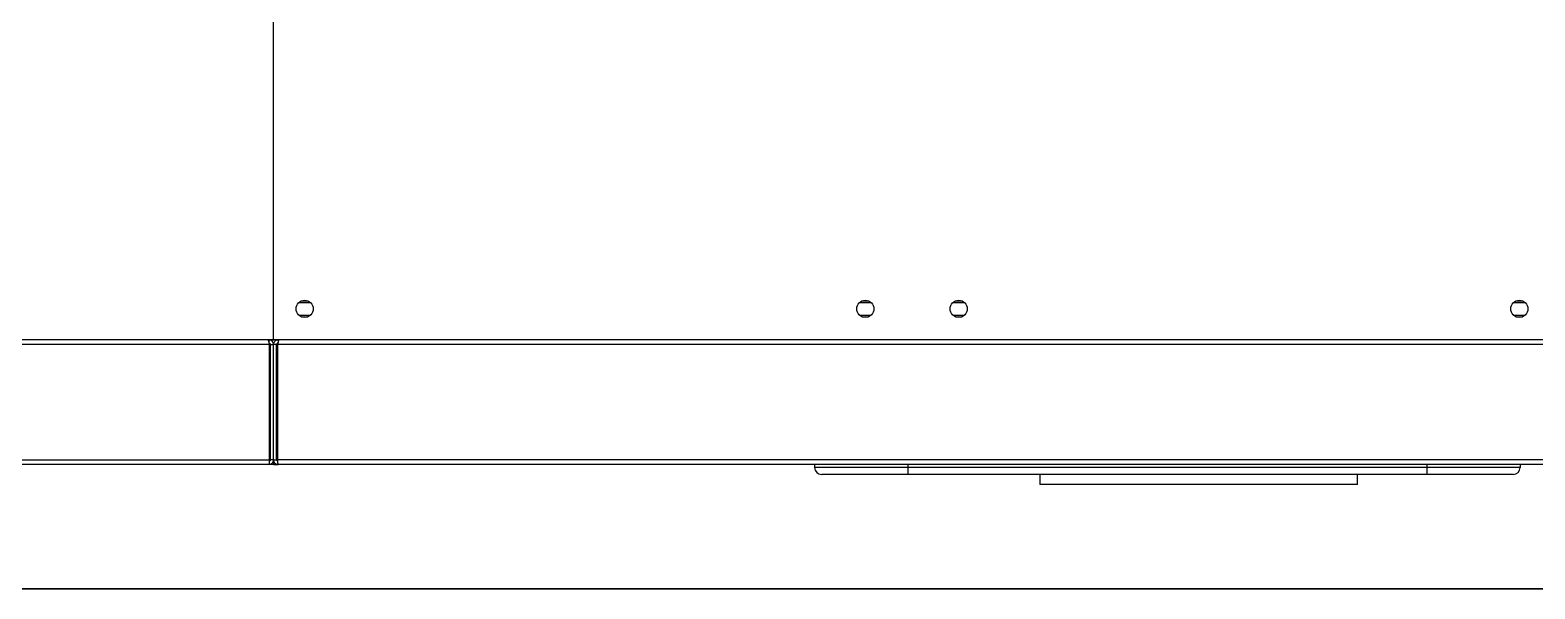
# Model space of a CAD drawing. Header units: millimetres. Extents: x -1052 to 3351, y 0 to 2015.
# Drawn here: x -242.42 to -228.12, y 1763.81 to 1769.12 of the extents above; entities that cross this region are included whole.
import ezdxf

# ---------------------------------------------------------------- set-up
doc = ezdxf.new("R2010")
doc.units = ezdxf.units.MM
doc.layers.add('AM_6', color=2, linetype='Continuous', lineweight=35)

msp = doc.modelspace()

# ---------------------------------------------------------------- linework, layer by layer
at = {"color": 7, "linetype": 'Continuous', "lineweight": 25}
for p, q in [((-240.1054, 1766.1785), (-240.1054, 1782.7453)), ((-239.84, 1766.5498), (-239.7791, 1766.5498)), ((-234.515, 1766.5498), (-234.4541, 1766.5498)), ((-233.6275, 1766.5498), (-233.5666, 1766.5498)), ((-228.3024, 1766.5498), (-228.2415, 1766.5498)), ((-239.8638, 1766.535), (-239.7553, 1766.535)), ((-239.8638, 1766.4137), (-239.7553, 1766.4137)), ((-239.84, 1766.3989), (-239.7791, 1766.3989)), ((-234.5387, 1766.535), (-234.4303, 1766.535)), ((-234.5387, 1766.4137), (-234.4303, 1766.4137)), ((-234.515, 1766.3989), (-234.4541, 1766.3989)), ((-233.6512, 1766.535), (-233.5428, 1766.535)), ((-233.6512, 1766.4137), (-233.5428, 1766.4137)), ((-233.6275, 1766.3989), (-233.5666, 1766.3989)), ((-228.3262, 1766.535), (-228.2177, 1766.535)), ((-228.3262, 1766.4137), (-228.2177, 1766.4137)), ((-228.3024, 1766.3989), (-228.2415, 1766.3989)), ((-240.1054, 1766.1785), (-247.5544, 1766.1785)), ((-240.1498, 1766.1785), (-240.1498, 1766.1536)), ((-240.1495, 1766.1785), (-240.0612, 1766.1785)), ((-240.1455, 1766.1341), (-240.1455, 1765.0395)), ((-240.135, 1766.1341), (-240.1054, 1766.1341)), ((-240.135, 1765.0395), (-240.135, 1766.1341)), ((-210.5218, 1766.1785), (-240.1054, 1766.1785)), ((-240.0758, 1766.1341), (-240.1054, 1766.1341)), ((-240.1054, 1765.0395), (-240.1054, 1766.1341)), ((-240.0758, 1765.0395), (-240.0758, 1766.1341)), ((-240.0654, 1765.0395), (-240.0654, 1766.1341)), ((-240.061, 1766.1785), (-240.061, 1766.1535)), ((-240.1498, 1764.9951), (-247.5032, 1764.9951)), ((-240.1054, 1764.9951), (-240.1498, 1764.9951)), ((-240.1054, 1765.0395), (-240.135, 1765.0395)), ((-240.1054, 1765.0395), (-240.0758, 1765.0395)), ((-240.1054, 1765.0395), (-240.1054, 1764.9951)), ((-240.1054, 1764.9951), (-240.061, 1764.9951)), ((-211.7051, 1765.0395), (-240.0654, 1765.0395)), ((-211.7051, 1764.9951), (-240.061, 1764.9951)), ((-234.9653, 1764.9951), (-234.9653, 1764.9656)), ((-234.0777, 1764.9656), (-234.9653, 1764.9656)), ((-234.0777, 1764.9656), (-234.0777, 1764.9951)), ((-229.1521, 1764.9656), (-234.0777, 1764.9656)), ((-234.0777, 1764.899), (-234.0777, 1764.9656)), ((-229.1521, 1764.9951), (-229.1521, 1764.9656)), ((-229.1521, 1764.9656), (-229.1521, 1764.899)), ((-228.2646, 1764.9656), (-229.1521, 1764.9656)), ((-228.2646, 1764.9951), (-228.2646, 1764.9656)), ((-234.0777, 1764.899), (-234.8987, 1764.899)), ((-229.1521, 1764.899), (-234.0777, 1764.899)), ((-232.8278, 1764.899), (-232.8278, 1764.8028)), ((-229.8103, 1764.8028), (-229.8103, 1764.899)), ((-228.3311, 1764.899), (-229.1521, 1764.899)), ((-229.8103, 1764.8028), (-232.8278, 1764.8028))]:
    msp.add_line(p, q, dxfattribs=at)
at = {"color": 8, "linetype": 'Continuous', "lineweight": 25}
for p, q in [((-240.1455, 1766.1341), (-247.5032, 1766.1341)), ((-240.135, 1766.1341), (-240.1455, 1766.1341)), ((-240.0654, 1766.1341), (-240.0758, 1766.1341)), ((-210.5219, 1766.1341), (-240.0654, 1766.1341)), ((-247.5032, 1765.0395), (-240.1455, 1765.0395)), ((-240.1455, 1765.0395), (-240.135, 1765.0395)), ((-240.0758, 1765.0395), (-240.0654, 1765.0395))]:
    msp.add_line(p, q, dxfattribs=at)
at = {"color": 7, "linetype": 'Continuous', "lineweight": 25}
for centre in [(-239.8096, 1766.4743), (-234.4845, 1766.4743), (-233.597, 1766.4743), (-228.272, 1766.4743)]:
    msp.add_circle(centre, 0.0814, dxfattribs=at)
for centre, start, end in [((-234.8987, 1764.9656), 180, 270), ((-228.3311, 1764.9656), 270, 0)]:
    msp.add_arc(centre, 0.0666, start, end, dxfattribs=at)
for points, knots in [([(-240.1602, 1766.1785), (-240.1592, 1766.178), (-240.1571, 1766.177), (-240.1538, 1766.1692), (-240.1506, 1766.1576), (-240.1478, 1766.1451), (-240.1461, 1766.1371), (-240.1455, 1766.1341)], [0, 0, 0, 0, 0.213102, 0.4325939, 0.6520734, 0.8715628, 1, 1, 1, 1]), ([(-240.1054, 1766.1341), (-240.1059, 1766.1391), (-240.1069, 1766.1491), (-240.1146, 1766.1626), (-240.1263, 1766.1727), (-240.1388, 1766.1778), (-240.1468, 1766.1783), (-240.1498, 1766.1785)], [0, 0, 0, 0, 0.213112, 0.4325912, 0.6520813, 0.8715687, 1, 1, 1, 1]), ([(-240.135, 1766.1341), (-240.1353, 1766.1362), (-240.1358, 1766.1403), (-240.1396, 1766.1453), (-240.1445, 1766.1484), (-240.1481, 1766.1487), (-240.1498, 1766.1489)], [0, 0, 0, 0, 0.27430097, 0.5292632, 0.78414139, 1, 1, 1, 1]), ([(-240.061, 1766.1785), (-240.066, 1766.178), (-240.076, 1766.177), (-240.0895, 1766.1692), (-240.0997, 1766.1576), (-240.1047, 1766.1451), (-240.1052, 1766.1371), (-240.1054, 1766.1341)], [0, 0, 0, 0, 0.2131067, 0.432592, 0.6520742, 0.8715623, 1, 1, 1, 1]), ([(-240.061, 1766.1489), (-240.0632, 1766.1486), (-240.0673, 1766.1481), (-240.0722, 1766.1443), (-240.0753, 1766.1394), (-240.0757, 1766.1358), (-240.0758, 1766.1341)], [0, 0, 0, 0, 0.2742903, 0.5292519, 0.7841741, 1, 1, 1, 1]), ([(-240.0654, 1766.1341), (-240.0643, 1766.1391), (-240.0622, 1766.1491), (-240.059, 1766.1626), (-240.0557, 1766.1727), (-240.0529, 1766.1778), (-240.0512, 1766.1783), (-240.0506, 1766.1785)], [0, 0, 0, 0, 0.21311591, 0.43259717, 0.6520755, 0.87157749, 1, 1, 1, 1]), ([(-240.1455, 1765.0395), (-240.1458, 1765.0337), (-240.1465, 1765.0221), (-240.1476, 1765.0074), (-240.1487, 1764.9971), (-240.1494, 1764.9958), (-240.1498, 1764.9951)], [0, 0, 0, 0, 0.250002, 0.4999915, 0.749988, 1, 1, 1, 1]), ([(-240.1498, 1764.9951), (-240.144, 1764.9958), (-240.1323, 1764.9971), (-240.1177, 1765.0074), (-240.1074, 1765.0221), (-240.1061, 1765.0337), (-240.1054, 1765.0395)], [0, 0, 0, 0, 0.249999, 0.5000056, 0.7499997, 1, 1, 1, 1]), ([(-240.1464, 1765.0254), (-240.1456, 1765.0255), (-240.1429, 1765.0259), (-240.1391, 1765.0289), (-240.1357, 1765.0337), (-240.1352, 1765.0376), (-240.135, 1765.0395)], [0, 0, 0, 0, 0.1159792, 0.41065498, 0.7053471, 1, 1, 1, 1]), ([(-240.1054, 1765.0395), (-240.1047, 1765.0337), (-240.1034, 1765.0221), (-240.0931, 1765.0074), (-240.0785, 1764.9971), (-240.0669, 1764.9958), (-240.061, 1764.9951)], [0, 0, 0, 0, 0.2499993, 0.4999938, 0.7500007, 1, 1, 1, 1]), ([(-240.0758, 1765.0395), (-240.0756, 1765.0376), (-240.0752, 1765.0337), (-240.0717, 1765.0289), (-240.0679, 1765.0259), (-240.0652, 1765.0255), (-240.0645, 1765.0254)], [0, 0, 0, 0, 0.2946595, 0.5893418, 0.8840199, 1, 1, 1, 1]), ([(-240.061, 1764.9951), (-240.0614, 1764.9958), (-240.0621, 1764.9971), (-240.0632, 1765.0074), (-240.0643, 1765.0221), (-240.065, 1765.0337), (-240.0654, 1765.0395)], [0, 0, 0, 0, 0.250012, 0.5000085, 0.749998, 1, 1, 1, 1])]:
    msp.add_open_spline(points, degree=3, knots=knots, dxfattribs=at)
at = {"layer": 'AM_6'}
msp.add_lwpolyline([(-269.689, 1785.112), (-210.5218, 1785.112), (-210.5218, 1763.8118), (-269.689, 1763.8118)], close=True, dxfattribs=at)

doc.saveas('drawing.dxf')
